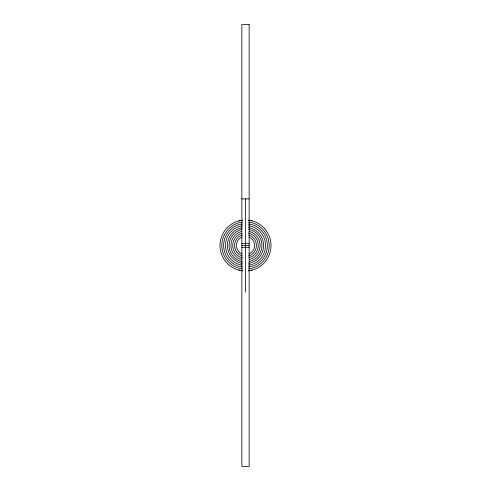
<?xml version="1.0" encoding="UTF-8"?>
<svg xmlns="http://www.w3.org/2000/svg" width="491" height="491" viewBox="0 0 491 491"><rect width="100%" height="100%" fill="white"/><g stroke="black" fill="none" stroke-linecap="round" stroke-linejoin="round"><path stroke-width="0.74" d="M242.155 227.836L240.651 228.045A18.118 18.118 0 0 0 240.971 263.041L242.345 263.207M248.845 263.164L250.349 262.955A18.118 18.118 0 0 0 250.029 227.959L248.655 227.793M238.896 220.858L242.339 220.404M242.247 222.239L239.369 222.619A23.691 23.691 0 0 0 239.369 268.381L242.247 268.761M242.45 224.031L239.841 224.375A21.868 21.868 0 0 0 239.841 266.625L242.45 266.969M248.55 266.969L251.159 266.625A21.868 21.868 0 0 0 251.159 224.375L248.55 224.031M248.753 268.761L251.631 268.381A23.691 23.691 0 0 0 251.631 222.619L248.753 222.239M248.661 270.596L252.104 270.142M242.155 225.878L240.651 226.05A20.045 20.045 0 0 0 239.97 264.766L242.192 265.103M248.845 265.122L250.349 264.95A20.045 20.045 0 0 0 251.03 226.234L248.808 225.897M241.854 198.886L249.146 198.886M241.854 243.677L249.146 243.677M241.854 245.5L249.146 245.5M241.854 247.323L249.146 247.323M248.661 220.404L252.104 220.858M238.896 270.142L242.339 270.596M248.655 229.506L250.029 229.714A16.424 16.424 0 0 1 249.471 261.439M242.345 261.494L240.971 261.286A16.424 16.424 0 0 1 241.529 229.561M245.5 198.886L245.5 292.114M248.986 237.079A9.114 9.114 0 0 1 248.986 253.921M242.014 253.921A9.114 9.114 0 0 1 242.014 237.079M248.458 220.158A25.514 25.514 0 0 1 248.458 270.842M242.542 270.842A25.514 25.514 0 0 1 242.542 220.158M249.078 231.359A14.589 14.589 0 0 1 249.471 259.536M241.922 259.641A14.589 14.589 0 0 1 241.529 231.464M248.52 233.108A12.754 12.754 0 0 1 249.084 257.744M242.48 257.892A12.754 12.754 0 0 1 241.916 233.256M248.814 235.079A10.937 10.937 0 0 1 248.532 256.007M242.186 255.921A10.937 10.937 0 0 1 242.468 234.993M249.146 24.55L241.854 24.55L241.854 466.45L249.146 466.45L249.146 24.55"/></g></svg>
